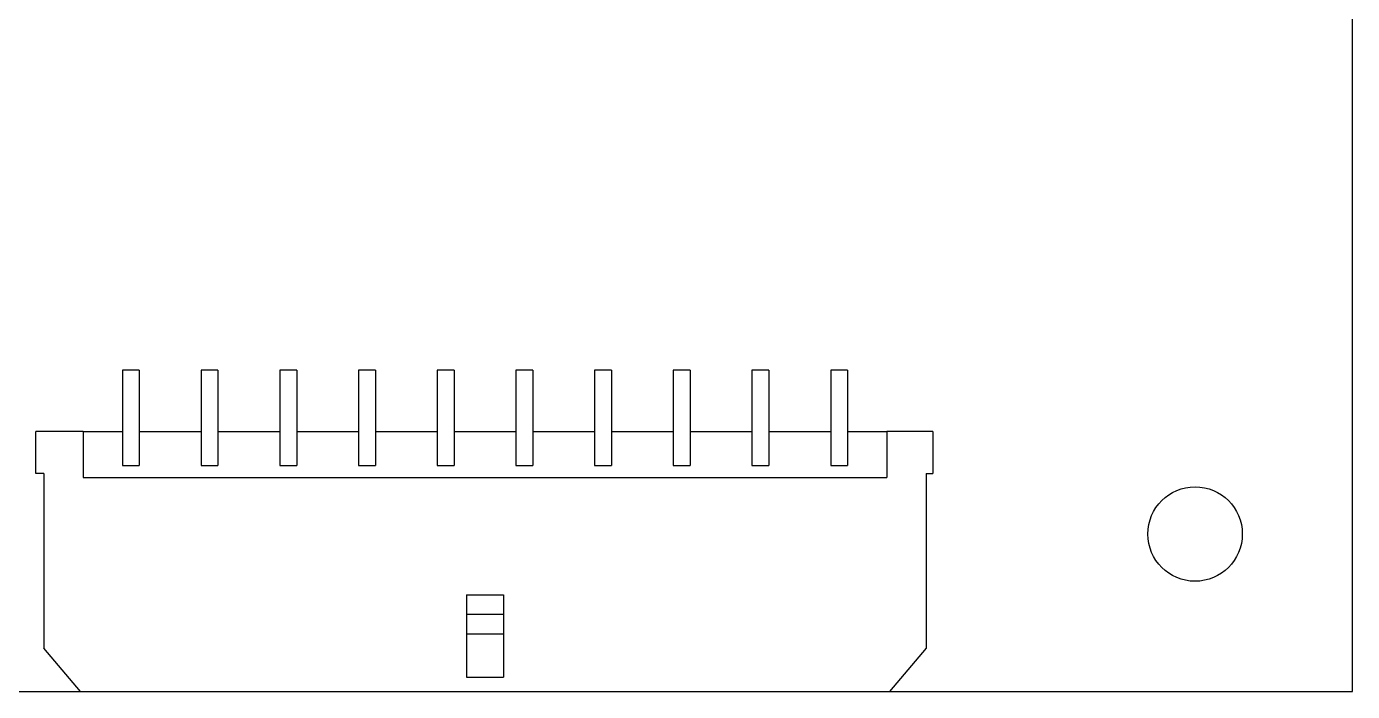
# Model space of a CAD drawing. Header units: millimetres. Extents: x 101 to 291, y 114 to 180.
# Drawn here: x 240.5 to 291, y 114.2 to 139.5 of the extents above; entities that cross this region are included whole.
import ezdxf

# ---------------------------------------------------------------- set-up
doc = ezdxf.new("R2010")
doc.units = ezdxf.units.MM

msp = doc.modelspace()

# ---------------------------------------------------------------- linework, layer by layer
at = {"color": 7, "linetype": 'Continuous', "lineweight": 25}
for p, q in [((291.034, 114.2), (291.034, 174.2)), ((244.139, 126.44), (244.139, 124.11)), ((244.779, 126.44), (244.139, 126.44)), ((244.779, 126.44), (244.779, 124.11)), ((247.139, 126.44), (247.139, 124.11)), ((247.779, 126.44), (247.139, 126.44)), ((247.779, 126.44), (247.779, 124.11)), ((250.139, 126.44), (250.139, 124.11)), ((250.779, 126.44), (250.139, 126.44)), ((250.779, 126.44), (250.779, 124.11)), ((253.139, 126.44), (253.139, 124.11)), ((253.779, 126.44), (253.139, 126.44)), ((253.779, 126.44), (253.779, 124.11)), ((256.779, 126.44), (256.139, 126.44)), ((256.139, 126.44), (256.139, 124.11)), ((256.779, 126.44), (256.779, 124.11)), ((259.779, 126.44), (259.139, 126.44)), ((259.139, 126.44), (259.139, 124.11)), ((259.779, 126.44), (259.779, 124.11)), ((262.139, 126.44), (262.139, 124.11)), ((262.779, 126.44), (262.139, 126.44)), ((262.779, 126.44), (262.779, 124.11)), ((265.139, 126.44), (265.139, 124.11)), ((265.779, 126.44), (265.139, 126.44)), ((265.779, 126.44), (265.779, 124.11)), ((268.139, 126.44), (268.139, 124.11)), ((268.779, 126.44), (268.139, 126.44)), ((268.779, 126.44), (268.779, 124.11)), ((271.779, 126.44), (271.139, 126.44)), ((271.139, 126.44), (271.139, 124.11)), ((271.779, 126.44), (271.779, 124.11)), ((242.634, 124.11), (240.834, 124.11)), ((240.834, 122.51), (240.834, 124.11)), ((242.634, 124.11), (242.634, 122.36)), ((242.634, 124.11), (244.139, 124.11)), ((244.139, 124.11), (244.139, 122.81)), ((244.779, 124.11), (244.779, 122.81)), ((244.779, 124.11), (247.139, 124.11)), ((247.139, 124.11), (247.139, 122.81)), ((247.779, 124.11), (250.139, 124.11)), ((247.779, 124.11), (247.779, 122.81)), ((250.139, 124.11), (250.139, 122.81)), ((250.779, 124.11), (250.779, 122.81)), ((250.779, 124.11), (253.139, 124.11)), ((253.139, 124.11), (253.139, 122.81)), ((253.779, 124.11), (253.779, 122.81)), ((253.779, 124.11), (256.139, 124.11)), ((256.139, 124.11), (256.139, 122.81)), ((256.779, 124.11), (256.779, 122.81)), ((256.779, 124.11), (259.139, 124.11)), ((259.139, 124.11), (259.139, 122.81)), ((259.779, 124.11), (259.779, 122.81)), ((259.779, 124.11), (262.139, 124.11)), ((262.139, 124.11), (262.139, 122.81)), ((262.779, 124.11), (265.139, 124.11)), ((262.779, 124.11), (262.779, 122.81)), ((265.139, 124.11), (265.139, 122.81)), ((265.779, 124.11), (265.779, 122.81)), ((265.779, 124.11), (268.139, 124.11)), ((268.139, 124.11), (268.139, 122.81)), ((268.779, 124.11), (268.779, 122.81)), ((268.779, 124.11), (271.139, 124.11)), ((271.139, 124.11), (271.139, 122.81)), ((271.779, 124.11), (271.779, 122.81)), ((271.779, 124.11), (273.284, 124.11)), ((273.284, 124.11), (273.284, 122.36)), ((275.034, 124.11), (273.284, 124.11)), ((275.034, 124.11), (275.034, 122.51)), ((241.134, 122.51), (240.834, 122.51)), ((241.134, 122.51), (241.134, 115.85)), ((242.634, 122.36), (273.284, 122.36)), ((244.139, 122.81), (244.779, 122.81)), ((247.139, 122.81), (247.779, 122.81)), ((250.139, 122.81), (250.779, 122.81)), ((253.139, 122.81), (253.779, 122.81)), ((256.139, 122.81), (256.779, 122.81)), ((259.139, 122.81), (259.779, 122.81)), ((262.139, 122.81), (262.779, 122.81)), ((265.139, 122.81), (265.779, 122.81)), ((268.139, 122.81), (268.779, 122.81)), ((271.139, 122.81), (271.779, 122.81)), ((274.784, 122.51), (274.784, 115.85)), ((274.784, 122.51), (275.034, 122.51)), ((257.259, 117.889), (258.659, 117.889)), ((257.259, 117.889), (257.259, 117.15)), ((258.659, 117.889), (258.659, 117.15)), ((257.259, 117.15), (257.259, 116.4)), ((257.259, 117.15), (258.659, 117.15)), ((258.659, 117.15), (258.659, 116.4)), ((257.259, 116.4), (258.659, 116.4)), ((257.259, 116.4), (257.259, 114.74)), ((258.659, 116.4), (258.659, 114.74)), ((242.534, 114.2), (241.134, 115.85)), ((274.784, 115.85), (273.384, 114.2)), ((257.259, 114.74), (258.659, 114.74)), ((126.165, 114.2), (242.534, 114.2)), ((242.534, 114.2), (273.384, 114.2)), ((273.384, 114.2), (291.034, 114.2))]:
    msp.add_line(p, q, dxfattribs=at)
msp.add_circle((285.034, 120.2), 1.8, dxfattribs=at)

doc.saveas('drawing.dxf')
